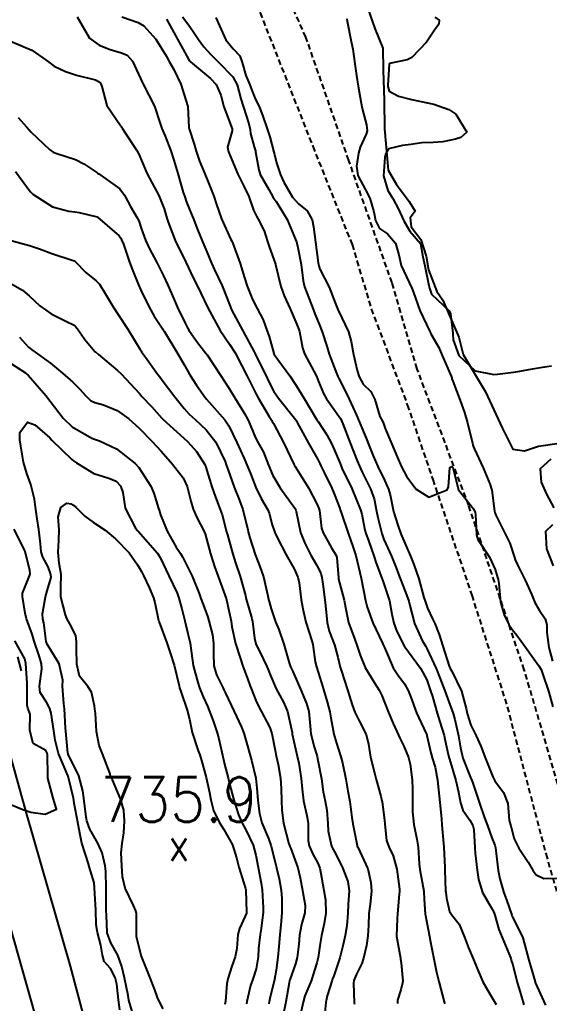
# Model space of a CAD drawing. Header units: metres. Extents: x 292545 to 299085, y 7450245 to 7463078.
# Drawn here: x 298848.7 to 298896, y 7450325 to 7450413 of the extents above; entities that cross this region are included whole.
import ezdxf
from ezdxf.enums import TextEntityAlignment as Align

# ---------------------------------------------------------------- set-up
doc = ezdxf.new("R2010")
doc.units = ezdxf.units.M
doc.linetypes.add('DASHED', pattern=[0.75, 0.5, -0.25])
for name, color, linetype in [('Curvas de Nivel 1m', 11, 'Continuous'), ('Curvas de Nivel 5m', 15, 'Continuous'), ('Hidrografia', 140, 'Continuous'), ('Linha Férrea', 20, 'Continuous'), ('Pontos Cotados', 45, 'Continuous'), ('Pórtico', 62, 'Continuous'), ('Vias Secundárias', 230, 'DASHED')]:
    doc.layers.add(name, color=color, linetype=linetype)
doc.styles.add('Style-STANDARD', font='STANDARD.shx')

# ---------------------------------------------------------------- blocks, each defined once
blk = doc.blocks.new('ELVTXT_133')
at = {"layer": 'Pontos Cotados', "linetype": 'Continuous', "style": 'Style-STANDARD'}
for s, height, p in [('735.9', 4, (0, 4)), ('x', 3, (0, 0))]:
    blk.add_text(s, height=height, dxfattribs=at).set_placement(p, align=Align.MIDDLE_CENTER)

msp = doc.modelspace()

# ---------------------------------------------------------------- linework, layer by layer
at = {"layer": 'Curvas de Nivel 1m', "flags": 128}
for points, elevation in [([(298857.782, 7450413.254), (298859.249, 7450412.769), (298859.775, 7450412.456), (298860.824, 7450411.279), (298861.748, 7450409.77), (298862.027, 7450409.267), (298862.443, 7450408.552), (298863.072, 7450407.256), (298863.693, 7450405.25), (298863.8, 7450403.374), (298863.823, 7450403.248), (298864.275, 7450401.866), (298864.454, 7450401.238), (298864.745, 7450400.345), (298865.208, 7450399.226), (298865.609, 7450398.278), (298866.019, 7450397.216), (298866.222, 7450396.578), (298866.699, 7450395.209), (298867.554, 7450393.349), (298867.628, 7450393.199), (298867.684, 7450393.065), (298868.372, 7450391.192), (298868.771, 7450389.927), (298869.017, 7450389.185), (298869.485, 7450387.986), (298869.912, 7450387.173), (298870.448, 7450386.15), (298870.809, 7450385.16), (298870.965, 7450384.674), (298871.395, 7450383.151), (298871.432, 7450383.066), (298872.823, 7450381.136), (298873.394, 7450380.286), (298874.105, 7450379.123), (298875.25, 7450377.216), (298875.315, 7450377.11), (298875.352, 7450377.051), (298876.122, 7450375.88), (298876.563, 7450375.092), (298876.806, 7450374.566), (298877.315, 7450373.296), (298877.406, 7450373.079), (298877.491, 7450372.897), (298878.373, 7450371.069), (298879.149, 7450369.177), (298879.188, 7450369.061), (298879.26, 7450368.764), (298879.542, 7450367.351), (298879.629, 7450367.054), (298879.864, 7450366.42), (298880.34, 7450365.043), (298880.553, 7450364.386), (298881.064, 7450363.041), (298881.188, 7450362.722), (298881.731, 7450361.031), (298881.96, 7450359.837), (298882.123, 7450359.025), (298882.406, 7450358.291), (298883.054, 7450357.011), (298883.121, 7450356.904), (298884.52, 7450354.996), (298885.082, 7450353.941), (298885.319, 7450353.23), (298885.404, 7450352.985), (298885.587, 7450352.46), (298886.02, 7450350.975), (298886.252, 7450350.189), (298886.622, 7450348.966), (298886.705, 7450348.65), (298887.006, 7450347.261), (298887.07, 7450346.959), (298887.1, 7450346.86), (298887.674, 7450344.953), (298887.909, 7450343.903), (298888.083, 7450342.953), (298888.298, 7450342.301), (298888.938, 7450341.4), (298889.203, 7450340.937), (298889.296, 7450340.568), (298889.366, 7450338.935), (298889.397, 7450338.436), (298889.58, 7450336.933), (298889.702, 7450336.1), (298890.05, 7450334.928), (298890.84, 7450333.582), (298891.083, 7450333.164), (298891.167, 7450332.915), (298891.531, 7450331.621), (298891.812, 7450330.905), (298892.573, 7450329.106), (298892.643, 7450328.892), (298892.672, 7450328.782), (298892.778, 7450328.446), (298893.164, 7450326.886), (298893.336, 7450326.302), (298893.774, 7450324.884)], 724), ([(298863.23, 7450413.256), (298863.776, 7450412.51), (298864.307, 7450411.78), (298864.645, 7450411.237), (298865.116, 7450410.589), (298865.75, 7450409.9), (298866.437, 7450409.213), (298867.723, 7450407.887), (298868.104, 7450407.194), (298868.448, 7450405.937), (298868.665, 7450405.185), (298869.163, 7450403.685), (298869.261, 7450403.176), (298869.31, 7450402.826), (298869.647, 7450401.633), (298869.747, 7450401.281), (298869.767, 7450401.178), (298870.037, 7450399.584), (298870.18, 7450399.172), (298870.944, 7450397.819), (298871.307, 7450397.154), (298871.416, 7450396.977), (298871.589, 7450396.75), (298872.58, 7450395.14), (298873.341, 7450393.346), (298873.408, 7450393.131), (298873.546, 7450392.637), (298873.845, 7450391.125), (298874.023, 7450389.638), (298874.138, 7450389.12), (298874.553, 7450388.048), (298874.91, 7450387.108), (298875.07, 7450386.707), (298875.46, 7450385.774), (298875.73, 7450385.097), (298876.132, 7450383.792), (298876.348, 7450383.096), (298876.945, 7450381.552), (298877.134, 7450381.084), (298877.222, 7450380.904), (298877.398, 7450380.575), (298878.136, 7450379.072), (298878.798, 7450377.629), (298879.038, 7450377.063), (298879.345, 7450376.3), (298879.705, 7450375.423), (298879.851, 7450375.052), (298880.275, 7450373.998), (298880.687, 7450373.039), (298881.295, 7450371.813), (298881.66, 7450371.026), (298881.796, 7450370.507), (298882.105, 7450369.022), (298882.476, 7450367.792), (298882.756, 7450367.015), (298883.226, 7450365.913), (298883.634, 7450365.006), (298883.931, 7450364.278), (298884.369, 7450362.998), (298884.826, 7450361.335), (298884.92, 7450360.992), (298885.157, 7450360.364), (298885.584, 7450359.42), (298885.786, 7450358.98), (298886.183, 7450358.024), (298886.524, 7450356.969), (298887.096, 7450355.164), (298887.184, 7450354.959), (298887.312, 7450354.737), (298888.182, 7450352.949), (298888.592, 7450351.402), (298888.696, 7450350.943), (298889.033, 7450349.908), (298889.488, 7450348.935), (298889.916, 7450348.029), (298890.341, 7450346.927), (298890.978, 7450345.286), (298891.182, 7450344.917), (298891.938, 7450343.881), (298892.323, 7450342.899), (298892.451, 7450341.376), (298892.587, 7450340.895), (298892.67, 7450340.643), (298892.911, 7450339.722), (298893.301, 7450338.886), (298894.139, 7450337.629), (298894.593, 7450336.873), (298894.877, 7450336.5), (298895.553, 7450336.183), (298896.873, 7450336.204)], 722), ([(298866.217, 7450413.216), (298866.526, 7450412.462), (298867.097, 7450411.207), (298867.755, 7450410.41), (298868.342, 7450409.785), (298868.556, 7450409.188), (298868.881, 7450408.027), (298869.243, 7450407.177), (298869.377, 7450406.842), (298869.701, 7450406.006), (298870.111, 7450405.166), (298870.369, 7450404.476), (298870.832, 7450403.158), (298871.031, 7450402.534), (298871.402, 7450401.154), (298871.447, 7450400.959), (298871.633, 7450400.191), (298871.994, 7450399.146), (298872.292, 7450398.464), (298873.052, 7450397.135), (298873.587, 7450396.547), (298874.384, 7450395.921), (298874.809, 7450395.111), (298874.94, 7450394.483), (298875.116, 7450393.107), (298875.372, 7450391.256), (298875.398, 7450391.102), (298875.416, 7450390.996), (298875.519, 7450390.694), (298876.343, 7450389.092), (298876.884, 7450387.684), (298877.119, 7450387.084), (298877.466, 7450386.351), (298878.076, 7450385.074), (298878.304, 7450384.212), (298878.523, 7450383.069), (298878.835, 7450381.642), (298879.023, 7450381.064), (298879.396, 7450380.406), (298880.084, 7450379.744), (298880.442, 7450379.044), (298880.889, 7450377.508), (298881.146, 7450377.033), (298881.205, 7450376.886), (298881.347, 7450376.431), (298881.961, 7450375.024), (298882.44, 7450373.9), (298882.828, 7450373.015), (298883.299, 7450372.107), (298884.129, 7450371.002), (298885.276, 7450370.3), (298886.906, 7450370.966), (298887.027, 7450371.223), (298887.152, 7450372.962), (298887.314, 7450373.048), (298887.396, 7450372.959), (298887.438, 7450372.832), (298887.922, 7450370.954), (298889.266, 7450369.239), (298889.418, 7450368.938), (298889.452, 7450368.746), (298889.528, 7450366.937), (298889.655, 7450366.509), (298890.681, 7450364.925), (298891.202, 7450363.838), (298891.4, 7450363.122), (298891.46, 7450362.916), (298891.532, 7450362.571), (298891.685, 7450360.912), (298891.999, 7450359.755), (298892.414, 7450358.901), (298892.709, 7450358.467), (298893.134, 7450357.957), (298893.897, 7450356.882), (298895.098, 7450355.222), (298895.305, 7450354.868), (298895.446, 7450354.51), (298895.989, 7450352.861), (298896.369, 7450351.541)], 721), ([(298885.787, 7450413.235), (298886.201, 7450412.976), (298886.147, 7450412.609), (298885.774, 7450412.066), (298885.054, 7450410.991), (298883.749, 7450409.64), (298883.328, 7450409.433), (298881.744, 7450409.1), (298881.722, 7450409.03), (298881.6, 7450407.146), (298881.607, 7450407.032), (298881.62, 7450406.939), (298881.709, 7450406.616), (298882.543, 7450406.184), (298883.702, 7450405.883), (298884.422, 7450405.721), (298885.698, 7450405.444), (298887.062, 7450404.966), (298887.687, 7450404.558), (298888.664, 7450402.95), (298888.135, 7450402.478), (298887.657, 7450402.337), (298886.527, 7450402.099), (298885.653, 7450402.034), (298884.645, 7450401.988), (298883.651, 7450401.852), (298882.902, 7450401.766), (298881.647, 7450401.444), (298881.41, 7450401.033), (298881.323, 7450400.718), (298881.2, 7450399.036), (298881.604, 7450397.743), (298882.029, 7450397.026), (298882.552, 7450396.051), (298883.027, 7450395.015), (298883.559, 7450394.102), (298884.508, 7450393), (298884.739, 7450391.79), (298884.911, 7450390.996), (298885.263, 7450389.234), (298885.319, 7450388.992), (298885.495, 7450388.461), (298887.082, 7450386.966), (298887.204, 7450386.697), (298887.408, 7450384.961), (298887.407, 7450384.915), (298887.447, 7450384.364), (298887.946, 7450382.955), (298889.413, 7450381.584), (298891.065, 7450381.258), (298891.409, 7450381.302), (298892.823, 7450381.485), (298893.413, 7450381.569), (298894.526, 7450381.769), (298895.419, 7450381.921), (298896.244, 7450382.034)], 719), ([(298861.781, 7450413.045), (298862.788, 7450411.26), (298863.745, 7450409.475), (298863.835, 7450409.34), (298863.934, 7450409.247), (298865.721, 7450407.765), (298866.229, 7450407.215), (298866.654, 7450406.26), (298866.914, 7450405.208), (298867.664, 7450403.261), (298867.671, 7450403.2), (298867.662, 7450403.072), (298867.251, 7450401.6), (298867.337, 7450401.203), (298867.636, 7450400.482), (298868.177, 7450399.194), (298868.724, 7450398.071), (298869.143, 7450397.184), (298869.581, 7450395.979), (298869.834, 7450395.435), (298869.993, 7450395.174), (298870.526, 7450394.129), (298870.821, 7450393.161), (298871.008, 7450392.621), (298871.524, 7450391.238), (298871.548, 7450391.15), (298871.556, 7450391.116), (298872.017, 7450389.145), (298872.33, 7450388.302), (298872.855, 7450387.136), (298873.459, 7450385.745), (298873.632, 7450385.304), (298873.677, 7450385.127), (298873.959, 7450383.643), (298874.137, 7450383.123), (298874.961, 7450381.563), (298875.2, 7450381.112), (298875.398, 7450380.65), (298875.848, 7450379.564), (298876.116, 7450379.099), (298877.357, 7450377.331), (298877.487, 7450377.079), (298877.575, 7450376.854), (298878.254, 7450375.071), (298878.847, 7450373.535), (298879.045, 7450373.063), (298879.305, 7450372.543), (298880.052, 7450371.048), (298880.367, 7450370.137), (298880.578, 7450369.04), (298880.687, 7450368.469), (298881.044, 7450367.033), (298881.235, 7450366.521), (298881.926, 7450365.023), (298882.294, 7450364.114), (298882.71, 7450363.017), (298883.175, 7450361.811), (298883.458, 7450361.007), (298883.567, 7450360.598), (298883.982, 7450359.002), (298884.697, 7450357.425), (298884.958, 7450356.992), (298885.119, 7450356.702), (298885.922, 7450354.978), (298886.246, 7450354.134), (298886.679, 7450352.966), (298887.058, 7450351.998), (298887.425, 7450350.956), (298887.584, 7450350.408), (298887.906, 7450348.951), (298888.084, 7450347.877), (298888.303, 7450346.947), (298888.977, 7450345.209), (298889.103, 7450344.939), (298889.195, 7450344.713), (298889.783, 7450342.932), (298890.253, 7450341.607), (298890.505, 7450340.924), (298890.912, 7450339.809), (298891.155, 7450339.166), (298891.214, 7450338.915), (298891.393, 7450337.418), (298891.47, 7450336.911), (298891.623, 7450336.158), (298891.97, 7450334.903), (298892.206, 7450334.259), (298892.679, 7450332.892), (298892.719, 7450332.779), (298892.83, 7450332.569), (298893.672, 7450330.881), (298894.014, 7450329.658), (298894.202, 7450328.876), (298894.764, 7450326.946), (298894.789, 7450326.87), (298894.812, 7450326.82), (298895.689, 7450324.86)], 723), ([(298847.76, 7450411.126), (298848.96, 7450410.627), (298849.752, 7450410.296), (298851.014, 7450409.397), (298851.735, 7450408.848), (298852.74, 7450408.367), (298853.723, 7450408.049), (298855.431, 7450407.629), (298855.715, 7450407.493), (298855.871, 7450407.338), (298856.012, 7450407.035), (298856.464, 7450405.332), (298857.675, 7450403.54), (298857.767, 7450403.412), (298857.819, 7450403.318), (298858.1, 7450402.88), (298859.143, 7450401.297), (298859.321, 7450400.976), (298859.632, 7450400.201), (298860.025, 7450399.286), (298860.516, 7450398.374), (298861.108, 7450397.275), (298861.581, 7450396.084), (298861.824, 7450395.267), (298861.932, 7450394.903), (298862.552, 7450393.26), (298863.524, 7450391.33), (298863.564, 7450391.249), (298864.182, 7450389.912), (298864.529, 7450389.235), (298865.473, 7450387.22), (298866.583, 7450385.209), (298867.441, 7450383.976), (298867.931, 7450383.195), (298868.504, 7450382.102), (298868.975, 7450381.184), (298869.395, 7450380.358), (298869.775, 7450379.562), (298869.981, 7450379.171), (298870.989, 7450377.525), (298871.2, 7450377.152), (298871.254, 7450377.053), (298871.35, 7450376.872), (298872.274, 7450375.141), (298873.186, 7450373.259), (298873.248, 7450373.131), (298873.311, 7450373.027), (298874.49, 7450371.118), (298875.268, 7450369.628), (298875.428, 7450369.271), (298875.465, 7450369.107), (298875.67, 7450367.527), (298875.808, 7450367.102), (298876.56, 7450365.753), (298876.956, 7450365.084), (298877.017, 7450364.889), (298877.173, 7450363.08), (298877.191, 7450362.958), (298877.672, 7450361.075), (298877.808, 7450360.422), (298878.081, 7450359.071), (298878.628, 7450357.565), (298878.825, 7450357.063), (298879.11, 7450356.172), (298879.561, 7450355.055), (298880.34, 7450353.788), (298880.825, 7450353.042), (298881.066, 7450352.551), (298881.644, 7450351.031), (298882.058, 7450350.05), (298882.548, 7450349.017), (298882.696, 7450348.691), (298883.013, 7450348.034), (298883.436, 7450347.006), (298883.593, 7450346.405), (298883.784, 7450345.002), (298883.803, 7450344.163), (298883.787, 7450343.002), (298883.804, 7450342.142), (298883.924, 7450341), (298884.2, 7450339.711), (298884.313, 7450338.996), (298884.386, 7450337.497), (298884.443, 7450336.994), (298884.804, 7450335.04), (298884.808, 7450334.99), (298884.846, 7450334.323), (298884.947, 7450332.989), (298884.961, 7450332.859), (298885.313, 7450330.985), (298885.44, 7450330.347), (298885.715, 7450328.981), (298885.954, 7450327.795), (298886.154, 7450326.976), (298886.667, 7450325.038), (298886.685, 7450324.97)], 726), ([(298848.529, 7450404.275), (298849.269, 7450403.416), (298849.666, 7450402.946), (298851.327, 7450401.393), (298851.641, 7450401.173), (298851.986, 7450401.04), (298853.634, 7450400.501), (298854.38, 7450400.108), (298855.552, 7450399.341), (298855.622, 7450399.295), (298855.726, 7450399.235), (298857.601, 7450397.866), (298858.024, 7450397.314), (298858.583, 7450396.305), (298859.177, 7450395.296), (298859.305, 7450395.029), (298859.563, 7450394.266), (298859.91, 7450393.286), (298860.245, 7450392.581), (298860.926, 7450391.276), (298861.511, 7450390.109), (298861.919, 7450389.266), (298862.246, 7450388.508), (298862.772, 7450387.257), (298863.459, 7450385.858), (298863.663, 7450385.455), (298863.782, 7450385.245), (298864.475, 7450384.266), (298865.282, 7450383.222), (298865.43, 7450383.017), (298866.618, 7450381.208), (298867.391, 7450380.032), (298867.909, 7450379.195), (298868.778, 7450377.769), (298869.104, 7450377.182), (298869.347, 7450376.628), (298869.756, 7450375.593), (298869.988, 7450375.17), (298870.47, 7450374.308), (298870.919, 7450373.156), (298871.299, 7450372.247), (298871.958, 7450371.143), (298873.265, 7450369.308), (298873.354, 7450369.129), (298873.387, 7450369.003), (298873.786, 7450367.125), (298874.158, 7450366.192), (298874.714, 7450365.115), (298875.204, 7450364.252), (298875.587, 7450363.495), (298875.691, 7450363.103), (298875.777, 7450362.508), (298875.959, 7450361.098), (298876.064, 7450360.009), (298876.163, 7450359.095), (298876.358, 7450358.315), (298876.814, 7450357.085), (298877.107, 7450355.993), (298877.329, 7450355.078), (298877.444, 7450354.722), (298877.996, 7450353.071), (298878.395, 7450351.725), (298878.638, 7450351.064), (298879.035, 7450350.29), (298879.653, 7450349.054), (298879.855, 7450348.211), (298880.033, 7450347.05), (298880.392, 7450345.635), (298880.56, 7450345.044), (298880.958, 7450343.533), (298881.06, 7450343.144), (298881.081, 7450343.038), (298881.29, 7450341.388), (298881.328, 7450341.034), (298881.474, 7450339.594), (298881.673, 7450339.028), (298882.073, 7450338.2), (298882.394, 7450337.017), (298882.648, 7450335.221), (298882.642, 7450335.013), (298882.603, 7450334.766), (298882.468, 7450333.015), (298882.425, 7450332.612), (298882.362, 7450331.017), (298882.726, 7450329.069), (298882.737, 7450329.011), (298882.734, 7450328.963), (298882.779, 7450328.632), (298882.925, 7450327.008), (298882.919, 7450326.85), (298882.751, 7450326.213), (298882.461, 7450325.291), (298882.464, 7450325.014)], 727), ([(298848.272, 7450399.43), (298849.596, 7450397.643), (298849.818, 7450397.408), (298851.582, 7450396.268), (298853.061, 7450395.892), (298853.578, 7450395.837), (298853.961, 7450395.749), (298855.573, 7450395.364), (298855.621, 7450395.34), (298857.556, 7450393.67), (298857.703, 7450393.467), (298857.774, 7450393.317), (298857.935, 7450392.926), (298858.484, 7450391.306), (298858.766, 7450390.552), (298859.278, 7450389.293), (298859.496, 7450388.814), (298860.24, 7450387.288), (298860.681, 7450386.498), (298861.454, 7450385.335), (298861.496, 7450385.27), (298861.571, 7450385.149), (298862.717, 7450383.257), (298863.415, 7450382.042), (298863.883, 7450381.243), (298864.48, 7450380.32), (298865.251, 7450379.222), (298865.31, 7450379.149), (298865.381, 7450379.074), (298867.012, 7450377.204), (298867.355, 7450376.678), (298868.075, 7450375.193), (298868.739, 7450373.766), (298868.992, 7450373.183), (298869.301, 7450372.414), (298869.796, 7450371.172), (298870.274, 7450370.166), (298870.844, 7450369.156), (298870.972, 7450368.867), (298871.25, 7450367.817), (298871.482, 7450367.148), (298871.689, 7450366.693), (298872.495, 7450365.137), (298873.201, 7450363.893), (298873.55, 7450363.126), (298873.664, 7450362.647), (298873.847, 7450361.123), (298873.982, 7450360.294), (298874.268, 7450359.119), (298874.79, 7450357.45), (298874.877, 7450357.112), (298875.1, 7450355.574), (298875.208, 7450355.108), (298875.663, 7450353.686), (298875.839, 7450353.099), (298876.164, 7450351.985), (298876.392, 7450351.09), (298876.492, 7450350.543), (298876.775, 7450349.084), (298876.825, 7450348.887), (298877.015, 7450348.287), (298877.394, 7450347.076), (298877.537, 7450346.532), (298877.829, 7450345.071), (298878.028, 7450344.004), (298878.183, 7450343.068), (298878.372, 7450341.632), (298878.448, 7450341.065), (298878.837, 7450339.128), (298878.859, 7450339.06), (298878.902, 7450338.975), (298879.8, 7450337.051), (298880.084, 7450335.829), (298880.122, 7450335.047), (298880.004, 7450333.886), (298879.901, 7450333.049), (298879.853, 7450332.019), (298879.793, 7450331.05), (298879.67, 7450330.182), (298879.41, 7450329.054), (298879.255, 7450328.578), (298878.768, 7450327.576), (298878.555, 7450327.063), (298878.509, 7450326.813), (298878.59, 7450325.062), (298878.615, 7450324.945)], 728), ([(298847.663, 7450393.327), (298849.544, 7450392.821), (298850.431, 7450392.51), (298851.533, 7450392.089), (298853.428, 7450391.467), (298853.524, 7450391.437), (298853.622, 7450391.369), (298854.565, 7450390.406), (298855.506, 7450389.656), (298855.787, 7450389.337), (298856.303, 7450388.52), (298857.028, 7450387.324), (298857.466, 7450386.647), (298858.342, 7450385.311), (298859.435, 7450383.501), (298859.508, 7450383.373), (298859.552, 7450383.298), (298859.899, 7450382.82), (298861.028, 7450381.276), (298861.185, 7450381.057), (298861.398, 7450380.754), (298862.532, 7450379.259), (298863.373, 7450378.218), (298863.831, 7450377.707), (298864.34, 7450377.235), (298865.349, 7450376.318), (298866.195, 7450375.211), (298867.034, 7450373.485), (298867.139, 7450373.202), (298867.305, 7450372.699), (298867.838, 7450371.194), (298868.232, 7450370.232), (298868.608, 7450369.187), (298869.062, 7450367.365), (298869.106, 7450367.181), (298869.235, 7450366.653), (298869.71, 7450365.173), (298870.139, 7450364.102), (298870.46, 7450363.161), (298870.847, 7450361.476), (298870.922, 7450361.154), (298870.973, 7450360.965), (298871.155, 7450360.312), (298871.556, 7450359.146), (298871.829, 7450358.45), (298872.296, 7450357.138), (298872.768, 7450355.464), (298872.89, 7450355.132), (298873.089, 7450354.693), (298873.793, 7450353.123), (298874.32, 7450351.851), (298874.523, 7450351.115), (298874.667, 7450349.475), (298874.715, 7450349.113), (298875.011, 7450347.952), (298875.21, 7450347.312), (298875.266, 7450347.106), (298875.344, 7450346.759), (298875.666, 7450345.1), (298875.815, 7450343.95), (298875.98, 7450343.095), (298876.149, 7450342.295), (298876.222, 7450341.091), (298876.262, 7450340.429), (298876.56, 7450339.085), (298876.662, 7450338.845), (298876.896, 7450338.407), (298877.578, 7450337.073), (298878.02, 7450335.914), (298878.125, 7450335.067), (298878.036, 7450333.873), (298878.011, 7450333.068), (298877.937, 7450331.954), (298877.769, 7450331.07), (298877.596, 7450330.277), (298877.302, 7450329.082), (298876.767, 7450327.489), (298876.652, 7450327.204), (298876.618, 7450327.091), (298876.173, 7450325.671), (298876.041, 7450325.097), (298875.921, 7450323.902)], 729), ([(298848.625, 7450384.603), (298849.436, 7450383.724), (298849.843, 7450383.406), (298851.416, 7450382.284), (298852.492, 7450381.379), (298853.395, 7450380.579), (298854.016, 7450379.987), (298854.576, 7450379.352), (298854.982, 7450378.949), (298855.377, 7450378.761), (298856.165, 7450378.543), (298857.37, 7450378.038), (298858.43, 7450377.309), (298859.35, 7450376.462), (298860.499, 7450375.283), (298860.904, 7450374.852), (298861.324, 7450374.4), (298862.328, 7450373.26), (298863.294, 7450372.013), (298863.65, 7450371.244), (298863.977, 7450369.947), (298864.189, 7450369.236), (298864.507, 7450368.483), (298865.162, 7450367.231), (298865.24, 7450367.022), (298865.732, 7450365.222), (298866.079, 7450364.094), (298866.398, 7450363.212), (298867.13, 7450361.234), (298867.138, 7450361.2), (298867.147, 7450361.184), (298867.162, 7450361.108), (298867.566, 7450359.196), (298867.643, 7450358.69), (298867.955, 7450357.192), (298868.378, 7450355.913), (298868.634, 7450355.185), (298869.081, 7450353.98), (298869.284, 7450353.386), (298869.356, 7450353.176), (298869.854, 7450351.961), (298870.254, 7450351.162), (298871.031, 7450349.682), (298871.207, 7450349.157), (298871.499, 7450347.644), (298871.596, 7450347.151), (298871.768, 7450346.371), (298871.987, 7450345.145), (298872.054, 7450344.234), (298872.077, 7450343.143), (298872.109, 7450342.307), (298872.264, 7450341.14), (298872.744, 7450339.294), (298872.8, 7450339.132), (298872.825, 7450339.054), (298872.9, 7450338.859), (298873.542, 7450337.123), (298873.762, 7450336.229), (298873.954, 7450335.119), (298874.184, 7450333.772), (298874.159, 7450333.117), (298873.875, 7450332.067), (298873.694, 7450331.121), (298873.616, 7450330.307), (298873.483, 7450329.123), (298873.346, 7450328.555), (298872.82, 7450327.129), (298872.807, 7450327.085), (298872.76, 7450326.85), (298872.458, 7450325.134), (298872.172, 7450323.687)], 731), ([(298847.419, 7450382.54), (298849.171, 7450381.413), (298849.299, 7450381.309), (298849.401, 7450381.203), (298850.99, 7450379.394), (298851.378, 7450378.896), (298852.538, 7450377.378), (298853.351, 7450376.59), (298855.113, 7450375.566), (298855.335, 7450375.477), (298855.792, 7450375.335), (298857.326, 7450374.63), (298858.999, 7450373.303), (298859.308, 7450372.943), (298860.393, 7450371.283), (298860.662, 7450370.665), (298861.084, 7450369.273), (298861.123, 7450369.133), (298861.257, 7450368.724), (298861.842, 7450367.264), (298862.66, 7450365.817), (298863.03, 7450365.252), (298863.21, 7450364.956), (298864.085, 7450363.241), (298864.713, 7450361.691), (298864.876, 7450361.233), (298865.155, 7450360.467), (298865.476, 7450359.555), (298865.582, 7450359.223), (298865.892, 7450357.98), (298866.001, 7450357.217), (298866.007, 7450356.319), (298866.033, 7450355.216), (298866.268, 7450354.396), (298866.85, 7450353.203), (298866.924, 7450353.054), (298867.068, 7450352.748), (298867.814, 7450351.192), (298868.492, 7450349.724), (298868.7, 7450349.183), (298869.013, 7450348.149), (298869.287, 7450347.177), (298869.409, 7450346.764), (298869.771, 7450345.172), (298869.883, 7450344.252), (298869.972, 7450343.17), (298870.108, 7450342.002), (298870.334, 7450341.166), (298870.912, 7450339.749), (298871.119, 7450339.157), (298871.491, 7450337.753), (298871.644, 7450337.149), (298871.869, 7450336.144), (298872.037, 7450335.142), (298872.102, 7450334.398), (298872.113, 7450333.141), (298872.061, 7450332.377), (298871.932, 7450331.143), (298871.834, 7450330.108), (298871.76, 7450329.145), (298871.61, 7450327.986), (298871.439, 7450327.15), (298871.039, 7450325.449), (298870.98, 7450325.156), (298870.937, 7450324.96)], 732), ([(298858.728, 7450324.286), (298858.419, 7450325.303), (298858.35, 7450325.701), (298858.04, 7450327.307), (298857.788, 7450328.295), (298857.437, 7450329.313), (298856.8, 7450330.429), (298856.481, 7450331.325), (298856.407, 7450332.905), (298856.403, 7450333.326), (298856.388, 7450333.778), (298856.399, 7450335.327), (298856.354, 7450336.805), (298856.296, 7450337.329), (298856.04, 7450338.478), (298855.639, 7450339.339), (298854.922, 7450340.597), (298854.667, 7450341.353), (298854.607, 7450341.683), (298854.391, 7450343.356), (298854.297, 7450344.019), (298853.96, 7450345.36), (298853.002, 7450347.317), (298852.977, 7450347.37), (298852.969, 7450347.405), (298852.776, 7450349.372), (298852.765, 7450349.634), (298852.672, 7450351.374), (298852.605, 7450351.827), (298852.484, 7450353.376), (298852.518, 7450353.936), (298852.189, 7450355.379), (298851.119, 7450357.152), (298851.035, 7450357.391), (298850.806, 7450359.061), (298850.738, 7450359.396), (298850.681, 7450359.866), (298850.955, 7450361.393), (298851.18, 7450362.113), (298851.457, 7450363.121), (298851.452, 7450363.387), (298851.2, 7450364.062), (298850.733, 7450364.922), (298850.581, 7450365.399), (298850.505, 7450366.12), (298850.38, 7450367.403), (298850.206, 7450368.359), (298850.056, 7450369.408), (298849.978, 7450370.118), (298849.649, 7450371.415), (298849.298, 7450372.414), (298849.009, 7450373.423), (298848.769, 7450374.86), (298848.677, 7450375.42), (298848.669, 7450376.094), (298849.357, 7450376.991), (298849.997, 7450376.76), (298851.336, 7450375.591), (298851.542, 7450375.388), (298853.316, 7450373.657), (298853.48, 7450373.533), (298853.739, 7450373.364), (298855.299, 7450372.405), (298856.631, 7450371.989), (298857.289, 7450371.728), (298857.68, 7450371.316), (298857.876, 7450370.714), (298858.105, 7450369.312), (298859.018, 7450367.529), (298859.198, 7450367.3), (298859.242, 7450367.247), (298860.98, 7450365.273), (298861.076, 7450365.137), (298861.209, 7450364.887), (298862.01, 7450363.262), (298862.729, 7450361.695), (298862.897, 7450361.253), (298863.153, 7450360.292), (298863.415, 7450359.247), (298863.527, 7450358.858), (298863.921, 7450357.242), (298864.015, 7450356.336), (298864.189, 7450355.239), (298864.6, 7450353.713), (298864.748, 7450353.233), (298865.065, 7450352.427), (298865.444, 7450351.611), (298865.618, 7450351.222), (298865.958, 7450350.298), (298866.329, 7450349.21), (298866.485, 7450348.675), (298866.814, 7450347.203), (298866.991, 7450346.413), (298867.295, 7450345.197), (298867.4, 7450344.764), (298867.826, 7450343.191), (298868.239, 7450341.888), (298868.542, 7450341.184), (298868.923, 7450340.486), (298869.547, 7450339.174), (298869.795, 7450338.27), (298869.978, 7450337.169), (298870.256, 7450335.772), (298870.347, 7450335.165), (298870.433, 7450333.568), (298870.427, 7450333.164), (298870.268, 7450331.716), (298870.18, 7450331.166), (298870.029, 7450329.933), (298869.983, 7450329.168), (298869.827, 7450328.115), (298869.505, 7450327.173), (298869.315, 7450326.617), (298868.978, 7450325.178), (298868.944, 7450324.974)], 733), ([(298861.482, 7450324.518), (298861.114, 7450325.274), (298860.995, 7450325.526), (298860.752, 7450326.212), (298860.334, 7450327.284), (298860.016, 7450328.042), (298859.53, 7450329.293), (298859.119, 7450330.986), (298859.095, 7450331.297), (298859.094, 7450333.034), (298859.055, 7450333.298), (298858.84, 7450333.752), (298858.081, 7450335.308), (298857.866, 7450336.317), (298857.785, 7450337.311), (298857.738, 7450338.469), (298857.826, 7450339.311), (298857.96, 7450340.267), (298858.042, 7450341.309), (298857.963, 7450342.29), (298857.669, 7450343.313), (298856.97, 7450344.994), (298856.843, 7450345.193), (298856.785, 7450345.323), (298856.747, 7450345.553), (298856.058, 7450347.334), (298855.76, 7450348.089), (298855.529, 7450349.342), (298855.431, 7450350.961), (298855.391, 7450351.345), (298855.347, 7450351.637), (298855.068, 7450352.855), (298854.762, 7450353.353), (298854.019, 7450354.293), (298853.764, 7450355.36), (298853.74, 7450356.734), (298853.744, 7450357.361), (298853.675, 7450357.908), (298853.139, 7450358.962), (298852.903, 7450359.372), (298852.758, 7450359.765), (298852.339, 7450361.378), (298852.332, 7450362.228), (298852.353, 7450363.378), (298852.198, 7450364.385), (298852.093, 7450365.381), (298852.169, 7450366.44), (298852.199, 7450367.38), (298852.106, 7450368.53), (298852.344, 7450369.379), (298852.877, 7450369.763), (298853.266, 7450369.704), (298853.477, 7450369.578), (298853.709, 7450369.363), (298854.485, 7450368.582), (298855.25, 7450368.04), (298856.289, 7450367.33), (298857.232, 7450366.576), (298858.462, 7450365.308), (298859.202, 7450364.255), (298859.548, 7450363.646), (298859.733, 7450363.292), (298860.244, 7450362.217), (298860.632, 7450361.278), (298860.754, 7450360.871), (298861.076, 7450359.271), (298861.092, 7450359.22), (298861.141, 7450359.099), (298861.814, 7450357.263), (298862.185, 7450356.181), (298862.473, 7450355.256), (298862.916, 7450353.41), (298862.956, 7450353.251), (298863.07, 7450352.91), (298863.652, 7450351.244), (298863.849, 7450350.434), (298864.094, 7450349.239), (298864.632, 7450347.608), (298864.773, 7450347.232), (298864.992, 7450346.528), (298865.326, 7450345.225), (298865.627, 7450343.887), (298865.762, 7450343.218), (298866.003, 7450342.274), (298866.495, 7450341.207), (298866.923, 7450340.555), (298867.682, 7450339.192), (298868.055, 7450338.024), (298868.266, 7450337.186), (298868.854, 7450335.282), (298868.88, 7450335.18), (298868.884, 7450335.148), (298868.946, 7450333.179), (298868.934, 7450333.077), (298868.829, 7450332.807), (298868.308, 7450331.695), (298868.176, 7450331.186), (298868.074, 7450329.907), (298867.939, 7450329.188), (298867.637, 7450328.328), (298867.273, 7450327.195), (298867.191, 7450326.763), (298867.061, 7450325.197), (298867.023, 7450324.913)], 734), ([(298857.62, 7450324.421), (298857.492, 7450325.313), (298857.333, 7450326.738), (298857.211, 7450327.316), (298856.771, 7450328.143), (298856.211, 7450328.762), (298856.054, 7450329.331), (298855.914, 7450330.215), (298855.607, 7450331.338), (298855.51, 7450332.03), (298855.47, 7450333.34), (298855.366, 7450334.831), (298855.353, 7450335.343), (298855.307, 7450335.783), (298854.882, 7450337.251), (298854.848, 7450337.35), (298854.829, 7450337.405), (298854.2, 7450339.357), (298854.023, 7450340.252), (298853.82, 7450341.361), (298853.568, 7450342.743), (298853.456, 7450343.365), (298852.999, 7450345.344), (298852.993, 7450345.37), (298852.974, 7450345.409), (298852.14, 7450347.379), (298851.824, 7450348.572), (298851.699, 7450349.383), (298851.464, 7450350.968), (298851.364, 7450351.387), (298851.058, 7450351.944), (298850.5, 7450352.831), (298850.435, 7450353.4), (298850.621, 7450354.93), (298850.61, 7450355.397), (298850.406, 7450356.098), (298849.957, 7450357.407), (298849.759, 7450358.041), (298849.277, 7450359.418), (298849.15, 7450359.907), (298848.902, 7450361.423), (298848.896, 7450361.703), (298849.182, 7450362.374), (298849.587, 7450363.414), (298849.558, 7450363.776), (298849.21, 7450365.159), (298849.132, 7450365.421), (298849.082, 7450365.554), (298848.162, 7450367.431)], 732), ([(298847.414, 7450342.97), (298848.942, 7450342.352), (298849.636, 7450342.106), (298850.938, 7450341.929), (298851.944, 7450342.378), (298851.655, 7450343.383), (298851.186, 7450345.172), (298851.175, 7450345.388), (298851.139, 7450347.25), (298851.113, 7450347.389), (298851.005, 7450347.632), (298849.873, 7450348.268), (298849.561, 7450349.412), (298849.579, 7450350.878), (298849.391, 7450351.415), (298849.328, 7450351.688), (298849.321, 7450353.416), (298849.324, 7450353.665), (298849.218, 7450355.418), (298849.099, 7450355.846), (298848.223, 7450357.429)], 731)]:
    msp.add_lwpolyline(points, dxfattribs=dict(at, elevation=elevation))
at = {"layer": 'Curvas de Nivel 5m', "flags": 128}
for points, elevation in [([(298853.782, 7450413.258), (298854.904, 7450411.349), (298855.757, 7450410.722), (298856.746, 7450410.337), (298857.75, 7450410.054), (298858.27, 7450409.835), (298858.76, 7450409.305), (298859.642, 7450407.363), (298859.676, 7450407.291), (298859.689, 7450407.267), (298859.712, 7450407.23), (298860.703, 7450405.28), (298861.222, 7450403.73), (298861.37, 7450403.273), (298861.663, 7450402.58), (298862.184, 7450401.265), (298862.46, 7450400.437), (298862.805, 7450399.258), (298863.289, 7450397.561), (298863.386, 7450397.252), (298863.587, 7450396.7), (298863.998, 7450395.665), (298864.166, 7450395.241), (298864.573, 7450394.244), (298864.995, 7450393.228), (298865.533, 7450391.9), (298865.814, 7450391.217), (298866.083, 7450390.648), (298866.764, 7450389.207), (298867.476, 7450387.383), (298867.54, 7450387.199), (298867.614, 7450387.056), (298868.624, 7450385.188), (298869.438, 7450383.691), (298869.611, 7450383.353), (298869.693, 7450383.176), (298869.935, 7450382.663), (298870.695, 7450381.161), (298870.925, 7450380.684), (298871.389, 7450379.758), (298871.796, 7450379.146), (298873.354, 7450377.212), (298873.408, 7450377.129), (298873.492, 7450376.988), (298874.507, 7450375.118), (298875.318, 7450373.662), (298875.505, 7450373.297), (298875.597, 7450373.106), (298875.89, 7450372.515), (298876.589, 7450371.09), (298876.796, 7450370.606), (298877.266, 7450369.37), (298877.367, 7450369.079), (298877.419, 7450368.921), (298878.034, 7450367.072), (298878.493, 7450365.798), (298878.723, 7450365.065), (298879.193, 7450363.06), (298879.609, 7450361.056), (298879.752, 7450360.459), (298880.246, 7450359.049), (298881.125, 7450357.221), (298881.184, 7450357.1), (298881.216, 7450357.039), (298881.309, 7450356.848), (298882.078, 7450355.025), (298882.482, 7450354.414), (298883.079, 7450353.594), (298883.418, 7450353.007), (298883.664, 7450352.404), (298884.166, 7450350.999), (298885.025, 7450349.164), (298885.07, 7450349.036), (298885.085, 7450348.989), (298885.444, 7450347.42), (298885.568, 7450346.982), (298885.836, 7450346.132), (298886.046, 7450344.974), (298886.115, 7450344.123), (298886.252, 7450342.977), (298886.403, 7450341.511), (298886.433, 7450340.975), (298886.561, 7450339.321), (298886.593, 7450338.973), (298886.692, 7450337.165), (298886.697, 7450336.972), (298886.763, 7450335.063), (298886.769, 7450334.971), (298886.847, 7450334.415), (298887.111, 7450333.241), (298887.286, 7450332.963), (298887.963, 7450332.091), (298888.451, 7450330.945), (298888.799, 7450329.98), (298889.25, 7450328.935), (298889.588, 7450328.118), (298890.107, 7450326.927), (298890.746, 7450325.806), (298891.274, 7450324.915)], 725), ([(298877.936, 7450413.078), (298877.967, 7450412.893), (298878.317, 7450411.074), (298878.457, 7450410.371), (298878.647, 7450409.071), (298878.779, 7450408.018), (298878.941, 7450407.068), (298879.207, 7450405.555), (298879.305, 7450405.064), (298879.671, 7450403.606), (298879.733, 7450403.059), (298879.66, 7450402.759), (298879.107, 7450401.607), (298878.962, 7450401.067), (298878.789, 7450399.911), (298878.908, 7450399.067), (298879.604, 7450397.782), (298879.977, 7450397.054), (298880.344, 7450395.812), (298880.499, 7450395.046), (298880.86, 7450394.335), (298881.555, 7450393.856), (298882.273, 7450393.023), (298882.582, 7450391.97), (298882.787, 7450391.017), (298883.508, 7450389.5), (298883.751, 7450389.008), (298883.886, 7450388.617), (298884.463, 7450387), (298885.343, 7450385.103), (298885.398, 7450384.991), (298885.452, 7450384.905), (298886.158, 7450383.697), (298886.442, 7450382.975), (298887.26, 7450381.108), (298887.307, 7450380.961), (298887.319, 7450380.878), (298887.4, 7450380.669), (298888.068, 7450378.953), (298888.459, 7450377.856), (298888.73, 7450376.946), (298889.159, 7450375.118), (298889.21, 7450374.941), (298889.33, 7450374.644), (298890.126, 7450372.932), (298890.726, 7450371.491), (298890.884, 7450370.924), (298891.145, 7450369.04), (298891.172, 7450368.921), (298891.259, 7450368.683), (298892.142, 7450366.906), (298892.5, 7450366.175), (298892.925, 7450364.894), (298892.996, 7450364.678), (298893.207, 7450364.253), (298893.883, 7450362.883), (298894.437, 7450361.615), (298894.739, 7450360.874), (298895.156, 7450360.164), (298895.685, 7450359.399), (298895.807, 7450358.863), (298895.823, 7450358.176), (298895.993, 7450356.861), (298896.329, 7450355.633)], 720), ([(298847.79, 7450389.436), (298848.896, 7450388.818), (298849.492, 7450388.32), (298850.462, 7450387.4), (298851.472, 7450386.691), (298852.84, 7450385.999), (298853.456, 7450385.718), (298853.656, 7450385.568), (298853.817, 7450385.365), (298854.486, 7450384.397), (298855.382, 7450383.341), (298855.432, 7450383.293), (298855.705, 7450383.061), (298857.407, 7450381.615), (298857.729, 7450381.317), (298859.386, 7450379.567), (298859.494, 7450379.408), (298859.582, 7450379.297), (298860.479, 7450378.388), (298861.364, 7450377.369), (298861.459, 7450377.269), (298863.338, 7450375.561), (298863.699, 7450375.245), (298864.484, 7450374.392), (298865.217, 7450373.221), (298865.309, 7450372.988), (298865.857, 7450371.214), (298866.18, 7450370.305), (298866.599, 7450369.207), (298866.759, 7450368.708), (298867.166, 7450367.201), (298867.239, 7450366.917), (298867.713, 7450365.195), (298867.976, 7450364.421), (298868.39, 7450363.188), (298868.848, 7450361.503), (298868.93, 7450361.182), (298869.155, 7450360.368), (298869.418, 7450359.448), (298869.47, 7450359.175), (298869.65, 7450357.694), (298869.795, 7450357.17), (298870.428, 7450355.835), (298870.765, 7450355.155), (298870.863, 7450354.925), (298871.085, 7450354.329), (298871.616, 7450353.145), (298872.251, 7450351.948), (298872.603, 7450351.134), (298873.025, 7450349.252), (298873.04, 7450349.13), (298873.047, 7450349.105), (298873.49, 7450347.125), (298873.622, 7450346.495), (298873.84, 7450345.121), (298873.914, 7450344.17), (298874.038, 7450343.119), (298874.375, 7450341.679), (298874.455, 7450341.115), (298874.451, 7450339.573), (298874.555, 7450339.113), (298874.895, 7450338.358), (298875.328, 7450337.545), (298875.508, 7450337.101), (298875.673, 7450336.296), (298875.87, 7450335.095), (298876.012, 7450334.26), (298876.057, 7450333.092), (298875.901, 7450332.171), (298875.654, 7450331.097), (298875.542, 7450330.362), (298875.347, 7450329.104), (298875.235, 7450328.649), (298874.778, 7450327.11), (298874.763, 7450327.073), (298874.169, 7450325.695), (298874.003, 7450325.117), (298873.79, 7450324.056)], 730)]:
    msp.add_lwpolyline(points, dxfattribs=dict(at, elevation=elevation))
at = {"layer": 'Hidrografia'}
for points in [[(298879.795, 7450414.013), (298880.439, 7450412.219), (298881.151, 7450410.459), (298881.185, 7450408.496), (298881.253, 7450405.789), (298881.287, 7450403.236), (298881.626, 7450399.547), (298882.371, 7450398.261), (298883.49, 7450396.738), (298884.035, 7450395.873), (298883.594, 7450395.297), (298883.696, 7450394.485), (298884.543, 7450393.334), (298885.018, 7450391.845), (298885.22, 7450390.627), (298885.966, 7450388.698), (298886.509, 7450387.92), (298887.933, 7450384.621), (298888.34, 7450383.064), (298890.339, 7450379.713), (298891.832, 7450376.511), (298892.782, 7450374.582), (298893.832, 7450374.447), (298895.086, 7450374.853), (298896.915, 7450375.123)], [(298896.17, 7450373.702), (298895.222, 7450372.822), (298895.323, 7450371.638), (298895.798, 7450370.554), (298896.441, 7450369.336)], [(298896.339, 7450367.832), (298895.696, 7450367.222), (298895.798, 7450365.665), (298896.373, 7450364.143)]]:
    msp.add_lwpolyline(points, dxfattribs=at)
at = {"layer": 'Linha Férrea', "linetype": 'Continuous'}
for points in [[(298742.343, 7450703.451), (298750.119, 7450676.237), (298757.889, 7450649.199), (298765.189, 7450623.712), (298769.985, 7450606.424), (298776.494, 7450583.287), (298783.055, 7450560.248), (298788.164, 7450542.214), (298793.821, 7450521.584), (298798.125, 7450506.606), (298804.386, 7450484.418), (298809.295, 7450466.837), (298814.551, 7450448.858), (298819.559, 7450431.225), (298826.267, 7450408.649), (298831.926, 7450389.314), (298837.135, 7450370.779), (298842.092, 7450352.398), (298847.802, 7450331.823), (298852.149, 7450316.412), (298858.34, 7450294.769), (298862.969, 7450278.965), (298867.952, 7450260.088), (298870.924, 7450249.95)], [(298803.518, 7450502.863), (298807.477, 7450488.815), (298811.532, 7450474.718), (298814.928, 7450462.931), (298818.181, 7450450.724), (298822.376, 7450436.486), (298826.524, 7450421.871), (298829.962, 7450410.092), (298834.158, 7450395.757), (298839.58, 7450376.856), (298844.577, 7450358.702), (298849.244, 7450342.015), (298853.156, 7450328.343), (298857.683, 7450311.415), (298863.385, 7450291.665), (298867.958, 7450274.975), (298872.247, 7450259.984), (298875.461, 7450249.95)]]:
    msp.add_lwpolyline(points, dxfattribs=at)
at = {"layer": 'Pórtico'}
msp.add_lwpolyline([(298848.462, 7450356.006), (298848.8, 7450354.773)], dxfattribs=at)
at = {"layer": 'Vias Secundárias', "elevation": 729.868}
msp.add_lwpolyline([(298902.576, 7450459.05, -0.026671), (298882.239, 7450453.819, 0.082665), (298868.672, 7450448.66, 0.204763), (298862.534, 7450440.39, 0.109558), (298862.421, 7450433.465), (298863.393, 7450430.239), (298866.422, 7450422.694), (298870.162, 7450413.631), (298874.877, 7450401.691), (298878.395, 7450392.892), (298880.116, 7450387.14), (298883.335, 7450378.56), (298885.617, 7450371.874), (298889.1, 7450361.537), (298892.281, 7450351.54), (298895.727, 7450338.407), (298899.13, 7450326.547)], format="xyb", dxfattribs=at)
at = {"layer": 'Vias Secundárias'}
msp.add_lwpolyline([(298898.711, 7450338.141), (298893.806, 7450354.845), (298888.83, 7450369.556), (298884.221, 7450381.761), (298881.971, 7450389.468), (298878.1, 7450400.418), (298874.265, 7450411.441), (298869.842, 7450421.286), (298867.297, 7450427.109), (298865.785, 7450435.662, -0.28467), (298868.846, 7450443.331), (298872.864, 7450446.686), (298880.716, 7450449.931), (298890.669, 7450451.998), (298901.32, 7450455.534, 0.08802)], format="xyb", dxfattribs=at)

# ---------------------------------------------------------------- block references
at = {"layer": 'Pontos Cotados', "linetype": 'Continuous'}
msp.add_blockref('ELVTXT_133', (298862.903, 7450339.25, 735.85), dxfattribs=at)

doc.saveas('drawing.dxf')
